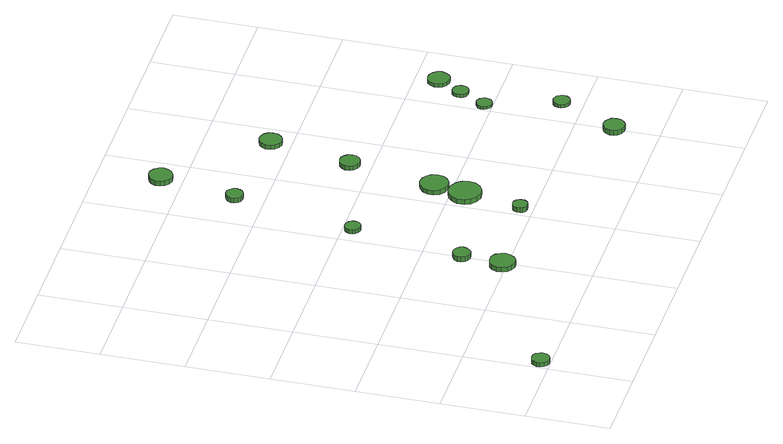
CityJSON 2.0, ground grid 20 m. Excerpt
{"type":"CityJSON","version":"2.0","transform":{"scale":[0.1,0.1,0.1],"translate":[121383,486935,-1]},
"CityObjects":{
"tree1":{"type":"SolitaryVegetationObject","attributes":{"function":"something"},"geometry":[{"type":"MultiSurface","lod":"1","boundaries":[[[0,1,2,3,4,5,6,7,8,9,10,11,12,13,14]],[[15,16,17,18,19,20,21,22,23,24,25,26,27,28,29]],[[0,29,28,1]],[[1,28,27,2]],[[2,27,26,3]],[[3,26,25,4]],[[4,25,24,5]],[[5,24,23,6]],[[6,23,22,7]],[[7,22,21,8]],[[8,21,20,9]],[[9,20,19,10]],[[10,19,18,11]],[[11,18,17,12]],[[12,17,16,13]],[[13,16,15,14]],[[14,15,29,0]]]}]},
"tree2":{"type":"SolitaryVegetationObject","attributes":{"function":"something"},"geometry":[{"type":"MultiSurface","lod":"1","boundaries":[[[30,31,32,33,34,35,36,37,38,39,40,41,42,43,44]],[[45,46,47,48,49,50,51,52,53,54,55,56,57,58,59]],[[30,59,58,31]],[[31,58,57,32]],[[32,57,56,33]],[[33,56,55,34]],[[34,55,54,35]],[[35,54,53,36]],[[36,53,52,37]],[[37,52,51,38]],[[38,51,50,39]],[[39,50,49,40]],[[40,49,48,41]],[[41,48,47,42]],[[42,47,46,43]],[[43,46,45,44]],[[44,45,59,30]]]}]},
"tree3":{"type":"SolitaryVegetationObject","attributes":{"function":"something"},"geometry":[{"type":"MultiSurface","lod":"1","boundaries":[[[60,61,62,63,64,65,66,67,68,69,70,71,72,73,74]],[[75,76,77,78,79,80,81,82,83,84,85,86,87,88,89]],[[60,89,88,61]],[[61,88,87,62]],[[62,87,86,63]],[[63,86,85,64]],[[64,85,84,65]],[[65,84,83,66]],[[66,83,82,67]],[[67,82,81,68]],[[68,81,80,69]],[[69,80,79,70]],[[70,79,78,71]],[[71,78,77,72]],[[72,77,76,73]],[[73,76,75,74]],[[74,75,89,60]]]}]},
"tree4":{"type":"SolitaryVegetationObject","attributes":{"function":"something"},"geometry":[{"type":"MultiSurface","lod":"1","boundaries":[[[90,91,92,93,94,95,96,97,98,99,100,101,102,103,104]],[[105,106,107,108,109,110,111,112,113,114,115,116,117,118,119]],[[90,119,118,91]],[[91,118,117,92]],[[92,117,116,93]],[[93,116,115,94]],[[94,115,114,95]],[[95,114,113,96]],[[96,113,112,97]],[[97,112,111,98]],[[98,111,110,99]],[[99,110,109,100]],[[100,109,108,101]],[[101,108,107,102]],[[102,107,106,103]],[[103,106,105,104]],[[104,105,119,90]]]}]},
"tree5":{"type":"SolitaryVegetationObject","attributes":{"function":"something"},"geometry":[{"type":"MultiSurface","lod":"1","boundaries":[[[120,121,122,123,124,125,126,127,128,129,130,131,132,133,134]],[[135,136,137,138,139,140,141,142,143,144,145,146,147,148,149]],[[120,149,148,121]],[[121,148,147,122]],[[122,147,146,123]],[[123,146,145,124]],[[124,145,144,125]],[[125,144,143,126]],[[126,143,142,127]],[[127,142,141,128]],[[128,141,140,129]],[[129,140,139,130]],[[130,139,138,131]],[[131,138,137,132]],[[132,137,136,133]],[[133,136,135,134]],[[134,135,149,120]]]}]},
"tree6":{"type":"SolitaryVegetationObject","attributes":{"function":"something"},"geometry":[{"type":"MultiSurface","lod":"1","boundaries":[[[150,151,152,153,154,155,156,157,158,159,160,161,162,163,164]],[[165,166,167,168,169,170,171,172,173,174,175,176,177,178,179]],[[150,179,178,151]],[[151,178,177,152]],[[152,177,176,153]],[[153,176,175,154]],[[154,175,174,155]],[[155,174,173,156]],[[156,173,172,157]],[[157,172,171,158]],[[158,171,170,159]],[[159,170,169,160]],[[160,169,168,161]],[[161,168,167,162]],[[162,167,166,163]],[[163,166,165,164]],[[164,165,179,150]]]}]},
"tree7":{"type":"SolitaryVegetationObject","attributes":{"function":"something"},"geometry":[{"type":"MultiSurface","lod":"1","boundaries":[[[180,181,182,183,184,185,186,187,188,189,190,191,192,193,194]],[[195,196,197,198,199,200,201,202,203,204,205,206,207,208,209]],[[180,209,208,181]],[[181,208,207,182]],[[182,207,206,183]],[[183,206,205,184]],[[184,205,204,185]],[[185,204,203,186]],[[186,203,202,187]],[[187,202,201,188]],[[188,201,200,189]],[[189,200,199,190]],[[190,199,198,191]],[[191,198,197,192]],[[192,197,196,193]],[[193,196,195,194]],[[194,195,209,180]]]}]},
"tree8":{"type":"SolitaryVegetationObject","attributes":{"function":"something"},"geometry":[{"type":"MultiSurface","lod":"1","boundaries":[[[210,211,212,213,214,215,216,217,218,219,220,221,222,223,224]],[[225,226,227,228,229,230,231,232,233,234,235,236,237,238,239]],[[210,239,238,211]],[[211,238,237,212]],[[212,237,236,213]],[[213,236,235,214]],[[214,235,234,215]],[[215,234,233,216]],[[216,233,232,217]],[[217,232,231,218]],[[218,231,230,219]],[[219,230,229,220]],[[220,229,228,221]],[[221,228,227,222]],[[222,227,226,223]],[[223,226,225,224]],[[224,225,239,210]]]}]},
"tree9":{"type":"SolitaryVegetationObject","attributes":{"function":"something"},"geometry":[{"type":"MultiSurface","lod":"1","boundaries":[[[240,241,242,243,244,245,246,247,248,249,250,251,252,253,254]],[[255,256,257,258,259,260,261,262,263,264,265,266,267,268,269]],[[240,269,268,241]],[[241,268,267,242]],[[242,267,266,243]],[[243,266,265,244]],[[244,265,264,245]],[[245,264,263,246]],[[246,263,262,247]],[[247,262,261,248]],[[248,261,260,249]],[[249,260,259,250]],[[250,259,258,251]],[[251,258,257,252]],[[252,257,256,253]],[[253,256,255,254]],[[254,255,269,240]]]}]},
"tree10":{"type":"SolitaryVegetationObject","attributes":{"function":"something"},"geometry":[{"type":"MultiSurface","lod":"1","boundaries":[[[270,271,272,273,274,275,276,277,278,279,280,281,282,283,284]],[[285,286,287,288,289,290,291,292,293,294,295,296,297,298,299]],[[270,299,298,271]],[[271,298,297,272]],[[272,297,296,273]],[[273,296,295,274]],[[274,295,294,275]],[[275,294,293,276]],[[276,293,292,277]],[[277,292,291,278]],[[278,291,290,279]],[[279,290,289,280]],[[280,289,288,281]],[[281,288,287,282]],[[282,287,286,283]],[[283,286,285,284]],[[284,285,299,270]]]}]},
"tree11":{"type":"SolitaryVegetationObject","attributes":{"function":"something"},"geometry":[{"type":"MultiSurface","lod":"1","boundaries":[[[300,301,302,303,304,305,306,307,308,309,310,311,312,313,314]],[[315,316,317,318,319,320,321,322,323,324,325,326,327,328,329]],[[300,329,328,301]],[[301,328,327,302]],[[302,327,326,303]],[[303,326,325,304]],[[304,325,324,305]],[[305,324,323,306]],[[306,323,322,307]],[[307,322,321,308]],[[308,321,320,309]],[[309,320,319,310]],[[310,319,318,311]],[[311,318,317,312]],[[312,317,316,313]],[[313,316,315,314]],[[314,315,329,300]]]}]},
"tree12":{"type":"SolitaryVegetationObject","attributes":{"function":"something"},"geometry":[{"type":"MultiSurface","lod":"1","boundaries":[[[330,331,332,333,334,335,336,337,338,339,340,341,342,343,344]],[[345,346,347,348,349,350,351,352,353,354,355,356,357,358,359]],[[330,359,358,331]],[[331,358,357,332]],[[332,357,356,333]],[[333,356,355,334]],[[334,355,354,335]],[[335,354,353,336]],[[336,353,352,337]],[[337,352,351,338]],[[338,351,350,339]],[[339,350,349,340]],[[340,349,348,341]],[[341,348,347,342]],[[342,347,346,343]],[[343,346,345,344]],[[344,345,359,330]]]}]},
"tree13":{"type":"SolitaryVegetationObject","attributes":{"function":"something"},"geometry":[{"type":"MultiSurface","lod":"1","boundaries":[[[360,361,362,363,364,365,366,367,368,369,370,371,372,373,374]],[[375,376,377,378,379,380,381,382,383,384,385,386,387,388,389]],[[360,389,388,361]],[[361,388,387,362]],[[362,387,386,363]],[[363,386,385,364]],[[364,385,384,365]],[[365,384,383,366]],[[366,383,382,367]],[[367,382,381,368]],[[368,381,380,369]],[[369,380,379,370]],[[370,379,378,371]],[[371,378,377,372]],[[372,377,376,373]],[[373,376,375,374]],[[374,375,389,360]]]}]},
"tree14":{"type":"SolitaryVegetationObject","attributes":{"function":"something"},"geometry":[{"type":"MultiSurface","lod":"1","boundaries":[[[390,391,392,393,394,395,396,397,398,399,400,401,402,403,404]],[[405,406,407,408,409,410,411,412,413,414,415,416,417,418,419]],[[390,419,418,391]],[[391,418,417,392]],[[392,417,416,393]],[[393,416,415,394]],[[394,415,414,395]],[[395,414,413,396]],[[396,413,412,397]],[[397,412,411,398]],[[398,411,410,399]],[[399,410,409,400]],[[400,409,408,401]],[[401,408,407,402]],[[402,407,406,403]],[[403,406,405,404]],[[404,405,419,390]]]}]},
"tree15":{"type":"SolitaryVegetationObject","attributes":{"function":"something"},"geometry":[{"type":"MultiSurface","lod":"1","boundaries":[[[420,421,422,423,424,425,426,427,428,429,430,431,432,433,434]],[[435,436,437,438,439,440,441,442,443,444,445,446,447,448,449]],[[420,449,448,421]],[[421,448,447,422]],[[422,447,446,423]],[[423,446,445,424]],[[424,445,444,425]],[[425,444,443,426]],[[426,443,442,427]],[[427,442,441,428]],[[428,441,440,429]],[[429,440,439,430]],[[430,439,438,431]],[[431,438,437,432]],[[432,437,436,433]],[[433,436,435,434]],[[434,435,449,420]]]}]},
"tree16":{"type":"SolitaryVegetationObject","attributes":{"function":"something"},"geometry":[{"type":"MultiSurface","lod":"1","boundaries":[[[450,451,452,453,454,455,456,457,458,459,460,461,462,463,464]],[[465,466,467,468,469,470,471,472,473,474,475,476,477,478,479]],[[450,479,478,451]],[[451,478,477,452]],[[452,477,476,453]],[[453,476,475,454]],[[454,475,474,455]],[[455,474,473,456]],[[456,473,472,457]],[[457,472,471,458]],[[458,471,470,459]],[[459,470,469,460]],[[460,469,468,461]],[[461,468,467,462]],[[462,467,466,463]],[[463,466,465,464]],[[464,465,479,450]]]}]}
},
"vertices":[
[49,25,17],[47,33,17],[42,41,17],[34,45,17],[25,46,17],[16,43,17],[10,37,17],[6,29,17],[6,20,17],[10,12,17],[16,6,17],[25,3,17],[34,4,17],[42,9,17],[47,16,17],[47,16,6],[42,9,6],[34,4,6],[25,3,6],[16,6,6],[10,12,6],[6,20,6],[6,29,6],[10,37,6],[16,43,6],[25,46,6],[34,45,6],[42,41,6],[47,33,6],[49,25,6],
[411,208,27],[408,220,27],[401,231,27],[390,237,27],[377,238,27],[365,234,27],[356,226,27],[351,214,27],[351,202,27],[356,190,27],[365,182,27],[377,178,27],[390,179,27],[401,185,27],[408,196,27],[408,196,15],[401,185,15],[390,179,15],[377,178,15],[365,182,15],[356,190,15],[351,202,15],[351,214,15],[356,226,15],[365,234,15],[377,238,15],[390,237,15],[401,231,15],[408,220,15],[411,208,15],
[417,308,23],[415,317,23],[410,324,23],[403,328,23],[394,329,23],[386,326,23],[379,320,23],[376,312,23],[376,304,23],[379,296,23],[386,290,23],[394,287,23],[403,288,23],[410,293,23],[415,300,23],[415,300,10],[410,293,10],[403,288,10],[394,287,10],[386,290,10],[379,296,10],[376,304,10],[376,312,10],[379,320,10],[386,326,10],[394,329,10],[403,328,10],[410,324,10],[415,317,10],[417,308,10],
[467,578,17],[466,586,17],[461,592,17],[454,596,17],[446,597,17],[439,595,17],[433,589,17],[430,582,17],[430,574,17],[433,567,17],[439,562,17],[446,559,17],[454,560,17],[461,564,17],[466,570,17],[466,570,6],[461,564,6],[454,560,6],[446,559,6],[439,562,6],[433,567,6],[430,574,6],[430,582,6],[433,589,6],[439,595,6],[446,597,6],[454,596,6],[461,592,6],[466,586,6],[467,578,6],
[642,231,23],[641,238,23],[636,244,23],[630,248,23],[623,249,23],[615,246,23],[610,241,23],[607,235,23],[607,227,23],[610,220,23],[615,215,23],[623,213,23],[630,214,23],[636,217,23],[641,224,23],[641,224,10],[636,217,10],[630,214,10],[623,213,10],[615,215,10],[610,220,10],[607,227,10],[607,235,10],[610,241,10],[615,246,10],[623,249,10],[630,248,10],[636,244,10],[641,238,10],[642,231,10],
[690,368,19],[687,383,19],[677,396,19],[663,404,19],[647,406,19],[632,401,19],[620,390,19],[613,376,19],[613,359,19],[620,345,19],[632,334,19],[647,329,19],[663,331,19],[677,339,19],[687,352,19],[687,352,6],[677,339,6],[663,331,6],[647,329,6],[632,334,6],[620,345,6],[613,359,6],[613,376,6],[620,390,6],[632,401,6],[647,406,6],[663,404,6],[677,396,6],[687,383,6],[690,368,6],
[527,871,18],[525,880,18],[520,887,18],[513,891,18],[504,892,18],[496,889,18],[489,884,18],[486,876,18],[486,867,18],[489,859,18],[496,853,18],[504,851,18],[513,852,18],[520,856,18],[525,863,18],[525,863,6],[520,856,6],[513,852,6],[504,851,6],[496,853,6],[489,859,6],[486,867,6],[486,876,6],[489,884,6],[496,889,6],[504,892,6],[513,891,6],[520,887,6],[525,880,6],[527,871,6],
[701,444,17],[698,458,17],[690,469,17],[678,476,17],[664,478,17],[651,473,17],[640,464,17],[634,451,17],[634,437,17],[640,424,17],[651,415,17],[664,411,17],[678,412,17],[690,419,17],[698,430,17],[698,430,6],[690,419,6],[678,412,6],[664,411,6],[651,415,6],[640,424,6],[634,437,6],[634,451,6],[640,464,6],[651,473,6],[664,478,6],[678,476,6],[690,469,6],[698,458,6],[701,444,6],
[567,1054,18],[564,1065,18],[557,1075,18],[547,1081,18],[535,1082,18],[524,1078,18],[515,1070,18],[510,1060,18],[510,1048,18],[515,1037,18],[524,1029,18],[535,1025,18],[547,1027,18],[557,1033,18],[564,1042,18],[564,1042,6],[557,1033,6],[547,1027,6],[535,1025,6],[524,1029,6],[515,1037,6],[510,1048,6],[510,1060,6],[515,1070,6],[524,1078,6],[535,1082,6],[547,1081,6],[557,1075,6],[564,1065,6],[567,1054,6],
[731,653,17],[729,663,17],[723,671,17],[715,676,17],[704,677,17],[695,674,17],[687,667,17],[683,658,17],[683,648,17],[687,639,17],[695,632,17],[704,629,17],[715,630,17],[723,635,17],[729,643,17],[729,643,6],[723,635,6],[715,630,6],[704,629,6],[695,632,6],[687,639,6],[683,648,6],[683,658,6],[687,667,6],[695,674,6],[704,677,6],[715,676,6],[723,671,6],[729,663,6],[731,653,6],
[773,850,17],[771,861,17],[764,870,17],[755,875,17],[744,877,17],[733,873,17],[725,866,17],[720,855,17],[720,844,17],[725,834,17],[733,826,17],[744,823,17],[755,824,17],[764,830,17],[771,839,17],[771,839,6],[764,830,6],[755,824,6],[744,823,6],[733,826,6],[725,834,6],[720,844,6],[720,855,6],[725,866,6],[733,873,6],[744,877,6],[755,875,6],[764,870,6],[771,861,6],[773,850,6],
[1022,108,23],[1020,119,23],[1013,127,23],[1004,132,23],[993,134,23],[983,130,23],[975,123,23],[971,113,23],[971,103,23],[975,93,23],[983,86,23],[993,83,23],[1004,84,23],[1013,89,23],[1020,98,23],[1020,98,10],[1013,89,10],[1004,84,10],[993,83,10],[983,86,10],[975,93,10],[971,103,10],[971,113,10],[975,123,10],[983,130,10],[993,134,10],[1004,132,10],[1013,127,10],[1020,119,10],[1022,108,10],
[1041,421,14],[1039,428,14],[1035,435,14],[1028,439,14],[1020,439,14],[1013,437,14],[1007,432,14],[1004,425,14],[1004,417,14],[1007,410,14],[1013,404,14],[1020,402,14],[1028,403,14],[1035,407,14],[1039,413,14],[1039,413,7],[1035,407,7],[1028,403,7],[1020,402,7],[1013,404,7],[1007,410,7],[1004,417,7],[1004,425,7],[1007,432,7],[1013,437,7],[1020,439,7],[1028,439,7],[1035,435,7],[1039,428,7],[1041,421,7],
[1094,252,16],[1092,260,16],[1088,267,16],[1080,271,16],[1072,272,16],[1064,270,16],[1058,264,16],[1054,256,16],[1054,248,16],[1058,240,16],[1064,235,16],[1072,232,16],[1080,233,16],[1088,237,16],[1092,244,16],[1092,244,7],[1088,237,7],[1080,233,7],[1072,232,7],[1064,235,7],[1058,240,7],[1054,248,7],[1054,256,7],[1058,264,7],[1064,270,7],[1072,272,7],[1080,271,7],[1088,267,7],[1092,260,7],[1094,252,7],
[1077,486,14],[1076,494,14],[1071,500,14],[1064,504,14],[1056,505,14],[1048,503,14],[1042,497,14],[1039,490,14],[1039,482,14],[1042,475,14],[1048,469,14],[1056,467,14],[1064,468,14],[1071,472,14],[1076,478,14],[1076,478,6],[1071,472,6],[1064,468,6],[1056,467,6],[1048,469,6],[1042,475,6],[1039,482,6],[1039,490,6],[1042,497,6],[1048,503,6],[1056,505,6],[1064,504,6],[1071,500,6],[1076,494,6],[1077,486,6],
[1119,546,15],[1116,557,15],[1110,565,15],[1101,571,15],[1090,572,15],[1079,569,15],[1071,561,15],[1067,551,15],[1067,540,15],[1071,530,15],[1079,523,15],[1090,520,15],[1101,521,15],[1110,526,15],[1116,535,15],[1116,535,6],[1110,526,6],[1101,521,6],[1090,520,6],[1079,523,6],[1071,530,6],[1067,540,6],[1067,551,6],[1071,561,6],[1079,569,6],[1090,572,6],[1101,571,6],[1110,565,6],[1116,557,6],[1119,546,6]
]}
